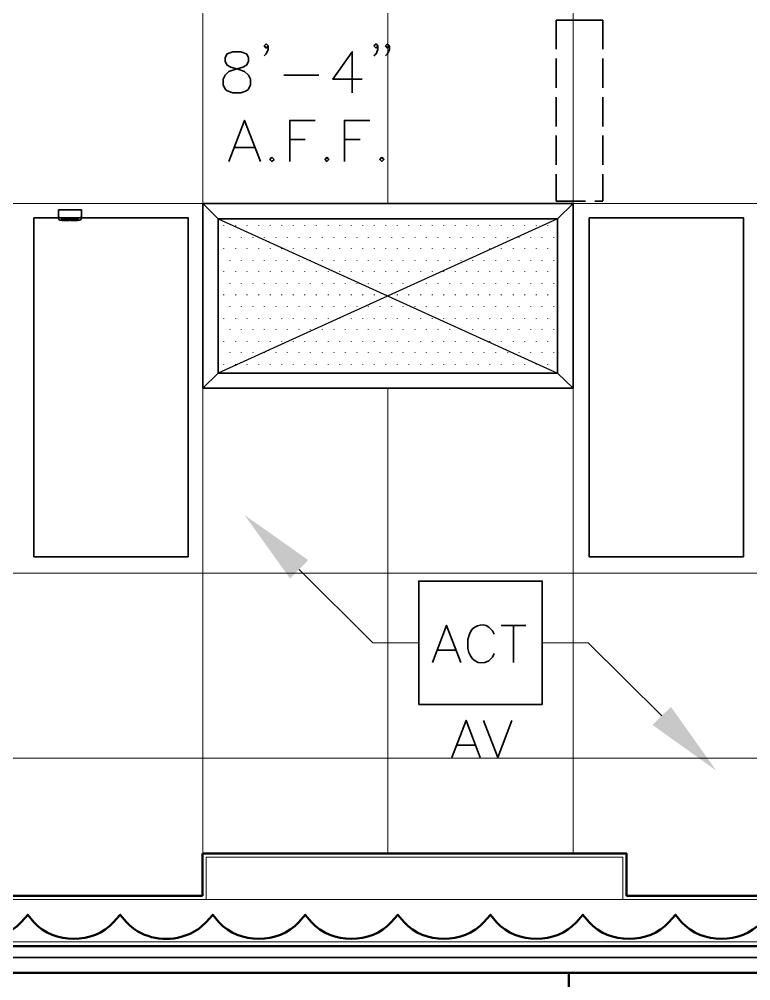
# Model space of a CAD drawing. Header units: inches. Extents: x 5 to 516, y -193 to 129.
# Drawn here: x 363.12 to 371.03, y 36.79 to 47.19 of the extents above; entities that cross this region are included whole.
import ezdxf

# ---------------------------------------------------------------- set-up
doc = ezdxf.new("R2010")
doc.units = ezdxf.units.IN
doc.header["$MEASUREMENT"] = 0
doc.linetypes.add('PDF_IMPORT', pattern=[1, 0.8, -0.2])
doc.layers.add('PDF9_Geometry', color=7, linetype='Continuous')
doc.layers.add('PDF9_Solid Fills', color=7, linetype='Continuous')

msp = doc.modelspace()

# ---------------------------------------------------------------- linework, layer by layer
at = {"layer": 'PDF9_Geometry', "lineweight": 15}
for points in [[(365.1072948, 54.8761122), (365.1072948, 38.1650015)], [(369.1072945, 53.6272244), (369.1072945, 38.1650027)], [(367.1072946, 49.1961175), (367.1072946, 45.1961178)], [(331.2272963, 45.1961178), (422.6050672, 45.1961178)], [(367.1072946, 43.1961179), (367.1072946, 38.1650072)], [(350.0584042, 41.196118), (424.1872882, 41.196118)], [(366.1472886, 41.2361118), (366.9428441, 40.4450008), (367.4450663, 40.4450008)], [(370.0672916, 39.6538908), (369.2717361, 40.4450019), (368.7739584, 40.4450019)], [(350.0584042, 39.1961136), (377.565069, 39.1961136)]]:
    msp.add_lwpolyline(points, dxfattribs=at)
at = {"layer": 'PDF9_Geometry', "linetype": 'PDF_IMPORT', "lineweight": 35, "ltscale": 0.395556}
for points in [[(368.9250662, 47.1783316), (368.9250662, 45.2183411), (369.4272884, 45.2183411)], [(369.4272905, 47.1783316), (369.4272905, 45.2227808)]]:
    msp.add_lwpolyline(points, dxfattribs=at)
at = {"layer": 'PDF9_Geometry', "lineweight": 35}
for points in [[(368.9250662, 47.1783316), (369.4272884, 47.1783316)], [(365.8139552, 46.8983384), (365.791733, 46.8761162), (365.7695108, 46.8983384), (365.791733, 46.9205607), (365.8139552, 46.8983384), (365.8139552, 46.8583385), (365.791733, 46.813894), (365.7695108, 46.7916718)], [(366.9961835, 46.8983384), (366.9784058, 46.8761162), (366.9561835, 46.8983384), (366.9784058, 46.9205607), (366.9961835, 46.8983384), (366.9961835, 46.8583385), (366.9784058, 46.813894), (366.9561835, 46.7916718)], [(367.1250717, 46.8983384), (367.1028495, 46.8761162), (367.0806273, 46.8983384), (367.1028495, 46.9205607), (367.1250717, 46.8983384), (367.1250717, 46.8583385), (367.1028495, 46.813894), (367.0806273, 46.7916718)], [(366.7206302, 46.3916743), (366.7206302, 46.8361188), (366.5117413, 46.538341), (366.8272968, 46.538341)], [(365.9828463, 46.5827822), (366.360624, 46.5827822)], [(365.3872969, 45.6494507), (365.5561858, 46.0938951), (365.7295191, 45.6494507)], [(366.045075, 45.6494507), (366.045075, 46.0938951), (366.3206306, 46.0938951)], [(366.6361846, 45.6494507), (366.6361846, 46.0938951), (366.9117402, 46.0938951)], [(366.045075, 45.8850012), (366.2139639, 45.8850012)], [(366.6361846, 45.8850012), (366.8050735, 45.8850012)], [(365.4539654, 45.8005557), (365.6628543, 45.8005557)], [(365.271737, 45.0272267), (365.1072926, 45.1961156)], [(368.9384035, 45.0272267), (369.1072924, 45.1961156)], [(363.5472905, 45.0361152), (363.5517349, 45.0227819), (363.5650683, 45.013893), (363.5517349, 45.0227819), (363.5472905, 45.0361152), (363.5472905, 45.1250041)], [(363.5472905, 45.1250005), (363.7961794, 45.1250005), (363.7961794, 45.0361116)], [(363.5472905, 45.0627808), (363.5517349, 45.045003), (363.5650683, 45.0405586)], [(363.7961837, 45.0627863), (363.7917393, 45.0450085), (363.7739615, 45.040564), (363.5650726, 45.040564)], [(363.6628457, 45.0094446), (363.6672901, 45.0227779), (363.5828457, 45.0227779), (363.5872901, 45.0094446)], [(363.6806321, 45.0094446), (363.6761877, 45.0227779), (363.7606321, 45.0227779), (363.7561877, 45.0094446)], [(363.7739615, 45.0138894), (363.7917393, 45.0227783), (363.7961837, 45.0361116), (363.7917393, 45.0227783), (363.7739615, 45.0138894), (363.7561837, 45.0138894)], [(363.5828537, 45.0138894), (363.5650759, 45.0138894)], [(363.5872934, 45.0094497), (363.6628489, 45.0094497)], [(363.6806274, 45.0138894), (363.6628497, 45.0138894)], [(363.7561844, 45.0094497), (363.6806289, 45.0094497)], [(365.271737, 43.3605601), (365.1072926, 43.1961157)], [(368.9384035, 43.3605601), (369.1072924, 43.1961157)], [(367.5872932, 40.2316721), (367.7384043, 40.6316721), (367.8939598, 40.2316721)], [(368.2539598, 40.5383399), (368.236182, 40.5738954), (368.196182, 40.6138954)], [(368.3295168, 40.6316739), (368.5961835, 40.6316739)], [(368.4628447, 40.6316739), (368.4628447, 40.231674)], [(367.9872932, 40.5383399), (367.9695154, 40.4805621), (367.9695154, 40.3827843)], [(367.6450731, 40.3650001), (367.8361842, 40.3650001)], [(368.196182, 40.249451), (368.236182, 40.289451), (368.2539598, 40.329451)], [(367.7961781, 39.2050021), (367.9517336, 39.6050021), (368.1028447, 39.2050021)], [(368.138409, 39.6050039), (368.2939645, 39.2050039), (368.4450756, 39.6050039)], [(367.853958, 39.3383345), (368.0450691, 39.3383345)], [(349.7295196, 37.0405599), (388.0628509, 37.0405599)]]:
    msp.add_lwpolyline(points, dxfattribs=at)
for points in [[(365.4317395, 46.8361188), (365.3695173, 46.8138965), (365.3472951, 46.7738965), (365.3472951, 46.7294521), (365.3695173, 46.6894521), (365.4095173, 46.6672299), (365.4939618, 46.6450077), (365.556184, 46.6227854), (365.6006284, 46.5827854), (365.6228506, 46.538341), (365.6228506, 46.4761188), (365.6006284, 46.4316743), (365.5784062, 46.4138966), (365.516184, 46.3916743), (365.4317395, 46.3916743), (365.3695173, 46.4138966), (365.3472951, 46.4316743), (365.3250729, 46.4761188), (365.3250729, 46.538341), (365.3472951, 46.5827854), (365.3872951, 46.6227854), (365.4539618, 46.6450077), (365.5384062, 46.6672299), (365.5784062, 46.6894521), (365.6006284, 46.7294521), (365.6006284, 46.7738965), (365.5784062, 46.8138965), (365.516184, 46.8361188)], [(365.8539581, 45.6938933), (365.8317359, 45.6716711), (365.8539581, 45.6494489), (365.8761803, 45.6716711)], [(366.4450678, 45.6938933), (366.42729, 45.6716711), (366.4450678, 45.6494489), (366.46729, 45.6716711)], [(367.0406262, 45.6938933), (367.018404, 45.6716711), (367.0406262, 45.6494489), (367.0628484, 45.6716711)], [(365.1072948, 45.1961178), (365.1072948, 43.1961179), (369.1072945, 43.1961179), (369.1072945, 45.1961178)], [(363.2806257, 45.040564), (363.2806257, 41.3738976), (364.9472922, 41.3738976), (364.9472922, 45.040564)], [(363.5872901, 45.0094446), (363.6628457, 45.0094446), (363.6672901, 45.0227779), (363.5828457, 45.0227779)], [(363.7561877, 45.0094446), (363.6806321, 45.0094446), (363.6761877, 45.0227779), (363.7606321, 45.0227779)], [(365.271737, 45.0272267), (365.271737, 43.3605601), (368.9384035, 43.3605601), (368.9384035, 45.0272267)], [(369.2806253, 45.040564), (369.2806253, 41.3738976), (370.9472919, 41.3738976), (370.9472919, 45.040564)], [(367.440628, 39.7783392), (367.440628, 41.1116725), (368.7739612, 41.1116725), (368.7739612, 39.7783392)]]:
    msp.add_lwpolyline(points, close=True, dxfattribs=at)
at = {"layer": 'PDF9_Geometry', "color": 253, "lineweight": 30, "true_color": 0xb3b3b3}
for points in [[(365.271737, 45.0272267), (368.9384035, 43.3605601)], [(368.9384035, 45.0272267), (365.271737, 43.3605601)], [(365.3339567, 44.9516697), (365.3339567, 44.9561142)], [(365.4628449, 44.9516697), (365.4628449, 44.9561142)], [(365.5872933, 44.9516697), (365.5872933, 44.9561142)], [(365.7117417, 44.9516697), (365.7117417, 44.9561142)], [(365.8361811, 44.9516697), (365.8361811, 44.9561142)], [(365.9606295, 44.9516697), (365.9606295, 44.9561142)], [(366.0850689, 44.9516697), (366.0850689, 44.9561142)], [(366.2095173, 44.9516697), (366.2095173, 44.9561142)], [(366.3339567, 44.9516697), (366.3339567, 44.9561142)], [(366.4628448, 44.9516697), (366.4628448, 44.9561142)], [(366.5872932, 44.9516697), (366.5872932, 44.9561142)], [(366.7117416, 44.9516697), (366.7117416, 44.9561142)], [(366.836181, 44.9516697), (366.836181, 44.9561142)], [(366.9606294, 44.9516697), (366.9606294, 44.9561142)], [(367.0850688, 44.9516697), (367.0850688, 44.9561142)], [(367.2095172, 44.9516697), (367.2095172, 44.9561142)], [(367.3339566, 44.9516697), (367.3339566, 44.9561142)], [(367.4628448, 44.9516697), (367.4628448, 44.9561142)], [(367.5872932, 44.9516697), (367.5872932, 44.9561142)], [(367.7117416, 44.9516697), (367.7117416, 44.9561142)], [(367.836181, 44.9516697), (367.836181, 44.9561142)], [(367.9606294, 44.9516697), (367.9606294, 44.9561142)], [(368.0850688, 44.9516697), (368.0850688, 44.9561142)], [(368.2095172, 44.9516697), (368.2095172, 44.9561142)], [(368.3339565, 44.9516697), (368.3339565, 44.9561142)], [(368.4628447, 44.9516697), (368.4628447, 44.9561142)], [(368.5872931, 44.9516697), (368.5872931, 44.9561142)], [(368.7117415, 44.9516697), (368.7117415, 44.9561142)], [(368.8361809, 44.9516697), (368.8361809, 44.9561142)], [(365.271737, 44.8272213), (365.271737, 44.8316657)], [(365.4006252, 44.8272213), (365.4006252, 44.8316657)], [(365.5250736, 44.8272213), (365.5250736, 44.8316657)], [(365.649513, 44.8272213), (365.649513, 44.8316657)], [(365.7739614, 44.8272213), (365.7739614, 44.8316657)], [(365.8984098, 44.8272213), (365.8984098, 44.8316657)], [(366.0228492, 44.8272213), (366.0228492, 44.8316657)], [(366.1472886, 44.8272213), (366.1472886, 44.8316657)], [(366.271737, 44.8272213), (366.271737, 44.8316657)], [(366.4006251, 44.8272213), (366.4006251, 44.8316657)], [(366.5250735, 44.8272213), (366.5250735, 44.8316657)], [(366.6495129, 44.8272213), (366.6495129, 44.8316657)], [(366.7739613, 44.8272213), (366.7739613, 44.8316657)], [(366.8984097, 44.8272213), (366.8984097, 44.8316657)], [(367.0228491, 44.8272213), (367.0228491, 44.8316657)], [(367.1472885, 44.8272213), (367.1472885, 44.8316657)], [(367.2717369, 44.8272213), (367.2717369, 44.8316657)], [(367.4006251, 44.8272213), (367.4006251, 44.8316657)], [(367.5250735, 44.8272213), (367.5250735, 44.8316657)], [(367.6495129, 44.8272213), (367.6495129, 44.8316657)], [(367.7739613, 44.8272213), (367.7739613, 44.8316657)], [(367.8984097, 44.8272213), (367.8984097, 44.8316657)], [(368.0228491, 44.8272213), (368.0228491, 44.8316657)], [(368.1472884, 44.8272213), (368.1472884, 44.8316657)], [(368.2717369, 44.8272213), (368.2717369, 44.8316657)], [(368.400625, 44.8272213), (368.400625, 44.8316657)], [(368.5250734, 44.8272213), (368.5250734, 44.8316657)], [(368.6495128, 44.8272213), (368.6495128, 44.8316657)], [(368.7739612, 44.8272213), (368.7739612, 44.8316657)], [(368.8984096, 44.8272213), (368.8984096, 44.8316657)], [(365.3339567, 44.7027819), (365.3339567, 44.7072264)], [(365.4628449, 44.7027819), (365.4628449, 44.7072264)], [(365.5872933, 44.7027819), (365.5872933, 44.7072264)], [(365.7117417, 44.7027819), (365.7117417, 44.7072264)], [(365.8361811, 44.7027819), (365.8361811, 44.7072264)], [(365.9606295, 44.7027819), (365.9606295, 44.7072264)], [(366.0850689, 44.7027819), (366.0850689, 44.7072264)], [(366.2095173, 44.7027819), (366.2095173, 44.7072264)], [(366.3339567, 44.7027819), (366.3339567, 44.7072264)], [(366.4628448, 44.7027819), (366.4628448, 44.7072264)], [(366.5872932, 44.7027819), (366.5872932, 44.7072264)], [(366.7117416, 44.7027819), (366.7117416, 44.7072264)], [(366.836181, 44.7027819), (366.836181, 44.7072264)], [(366.9606294, 44.7027819), (366.9606294, 44.7072264)], [(367.0850688, 44.7027819), (367.0850688, 44.7072264)], [(367.2095172, 44.7027819), (367.2095172, 44.7072264)], [(367.3339566, 44.7027819), (367.3339566, 44.7072264)], [(367.4628448, 44.7027819), (367.4628448, 44.7072264)], [(367.5872932, 44.7027819), (367.5872932, 44.7072264)], [(367.7117416, 44.7027819), (367.7117416, 44.7072264)], [(367.836181, 44.7027819), (367.836181, 44.7072264)], [(367.9606294, 44.7027819), (367.9606294, 44.7072264)], [(368.0850688, 44.7027819), (368.0850688, 44.7072264)], [(368.2095172, 44.7027819), (368.2095172, 44.7072264)], [(368.3339565, 44.7027819), (368.3339565, 44.7072264)], [(368.4628447, 44.7027819), (368.4628447, 44.7072264)], [(368.5872931, 44.7027819), (368.5872931, 44.7072264)], [(368.7117415, 44.7027819), (368.7117415, 44.7072264)], [(368.8361809, 44.7027819), (368.8361809, 44.7072264)], [(365.271737, 44.5783335), (365.271737, 44.582778)], [(365.4006252, 44.5783335), (365.4006252, 44.582778)], [(365.5250736, 44.5783335), (365.5250736, 44.582778)], [(365.649513, 44.5783335), (365.649513, 44.582778)], [(365.7739614, 44.5783335), (365.7739614, 44.582778)], [(365.8984098, 44.5783335), (365.8984098, 44.582778)], [(366.0228492, 44.5783335), (366.0228492, 44.582778)], [(366.1472886, 44.5783335), (366.1472886, 44.582778)], [(366.271737, 44.5783335), (366.271737, 44.582778)], [(366.4006251, 44.5783335), (366.4006251, 44.582778)], [(366.5250735, 44.5783335), (366.5250735, 44.582778)], [(366.6495129, 44.5783335), (366.6495129, 44.582778)], [(366.7739613, 44.5783335), (366.7739613, 44.582778)], [(366.8984097, 44.5783335), (366.8984097, 44.582778)], [(367.0228491, 44.5783335), (367.0228491, 44.582778)], [(367.1472885, 44.5783335), (367.1472885, 44.582778)], [(367.2717369, 44.5783335), (367.2717369, 44.582778)], [(367.4006251, 44.5783335), (367.4006251, 44.582778)], [(367.5250735, 44.5783335), (367.5250735, 44.582778)], [(367.6495129, 44.5783335), (367.6495129, 44.582778)], [(367.7739613, 44.5783335), (367.7739613, 44.582778)], [(367.8984097, 44.5783335), (367.8984097, 44.582778)], [(368.0228491, 44.5783335), (368.0228491, 44.582778)], [(368.1472884, 44.5783335), (368.1472884, 44.582778)], [(368.2717369, 44.5783335), (368.2717369, 44.582778)], [(368.400625, 44.5783335), (368.400625, 44.582778)], [(368.5250734, 44.5783335), (368.5250734, 44.582778)], [(368.6495128, 44.5783335), (368.6495128, 44.582778)], [(368.7739612, 44.5783335), (368.7739612, 44.582778)], [(368.8984096, 44.5783335), (368.8984096, 44.582778)], [(365.3339567, 44.4538941), (365.3339567, 44.4583386)], [(365.4628449, 44.4538941), (365.4628449, 44.4583386)], [(365.5872933, 44.4538941), (365.5872933, 44.4583386)], [(365.7117417, 44.4538941), (365.7117417, 44.4583386)], [(365.8361811, 44.4538941), (365.8361811, 44.4583386)], [(365.9606295, 44.4538941), (365.9606295, 44.4583386)], [(366.0850689, 44.4538941), (366.0850689, 44.4583386)], [(366.2095173, 44.4538941), (366.2095173, 44.4583386)], [(366.3339567, 44.4538941), (366.3339567, 44.4583386)], [(366.4628448, 44.4538941), (366.4628448, 44.4583386)], [(366.5872932, 44.4538941), (366.5872932, 44.4583386)], [(366.7117416, 44.4538941), (366.7117416, 44.4583386)], [(366.836181, 44.4538941), (366.836181, 44.4583386)], [(366.9606294, 44.4538941), (366.9606294, 44.4583386)], [(367.0850688, 44.4538941), (367.0850688, 44.4583386)], [(367.2095172, 44.4538941), (367.2095172, 44.4583386)], [(367.3339566, 44.4538941), (367.3339566, 44.4583386)], [(367.4628448, 44.4538941), (367.4628448, 44.4583386)], [(367.5872932, 44.4538941), (367.5872932, 44.4583386)], [(367.7117416, 44.4538941), (367.7117416, 44.4583386)], [(367.836181, 44.4538941), (367.836181, 44.4583386)], [(367.9606294, 44.4538941), (367.9606294, 44.4583386)], [(368.0850688, 44.4538941), (368.0850688, 44.4583386)], [(368.2095172, 44.4538941), (368.2095172, 44.4583386)], [(368.3339565, 44.4538941), (368.3339565, 44.4583386)], [(368.4628447, 44.4538941), (368.4628447, 44.4583386)], [(368.5872931, 44.4538941), (368.5872931, 44.4583386)], [(368.7117415, 44.4538941), (368.7117415, 44.4583386)], [(368.8361809, 44.4538941), (368.8361809, 44.4583386)], [(365.271737, 44.3294457), (365.271737, 44.3338902)], [(365.4006252, 44.3294457), (365.4006252, 44.3338902)], [(365.5250736, 44.3294457), (365.5250736, 44.3338902)], [(365.649513, 44.3294457), (365.649513, 44.3338902)], [(365.7739614, 44.3294457), (365.7739614, 44.3338902)], [(365.8984098, 44.3294457), (365.8984098, 44.3338902)], [(366.0228492, 44.3294457), (366.0228492, 44.3338902)], [(366.1472886, 44.3294457), (366.1472886, 44.3338902)], [(366.271737, 44.3294457), (366.271737, 44.3338902)], [(366.4006251, 44.3294457), (366.4006251, 44.3338902)], [(366.5250735, 44.3294457), (366.5250735, 44.3338902)], [(366.6495129, 44.3294457), (366.6495129, 44.3338902)], [(366.7739613, 44.3294457), (366.7739613, 44.3338902)], [(366.8984097, 44.3294457), (366.8984097, 44.3338902)], [(367.0228491, 44.3294457), (367.0228491, 44.3338902)], [(367.1472885, 44.3294457), (367.1472885, 44.3338902)], [(367.2717369, 44.3294457), (367.2717369, 44.3338902)], [(367.4006251, 44.3294457), (367.4006251, 44.3338902)], [(367.5250735, 44.3294457), (367.5250735, 44.3338902)], [(367.6495129, 44.3294457), (367.6495129, 44.3338902)], [(367.7739613, 44.3294457), (367.7739613, 44.3338902)], [(367.8984097, 44.3294457), (367.8984097, 44.3338902)], [(368.0228491, 44.3294457), (368.0228491, 44.3338902)], [(368.1472884, 44.3294457), (368.1472884, 44.3338902)], [(368.2717369, 44.3294457), (368.2717369, 44.3338902)], [(368.400625, 44.3294457), (368.400625, 44.3338902)], [(368.5250734, 44.3294457), (368.5250734, 44.3338902)], [(368.6495128, 44.3294457), (368.6495128, 44.3338902)], [(368.7739612, 44.3294457), (368.7739612, 44.3338902)], [(368.8984096, 44.3294457), (368.8984096, 44.3338902)], [(365.3339567, 44.2050063), (365.3339567, 44.2094508)], [(365.4628449, 44.2050063), (365.4628449, 44.2094508)], [(365.5872933, 44.2050063), (365.5872933, 44.2094508)], [(365.7117417, 44.2050063), (365.7117417, 44.2094508)], [(365.8361811, 44.2050063), (365.8361811, 44.2094508)], [(365.9606295, 44.2050063), (365.9606295, 44.2094508)], [(366.0850689, 44.2050063), (366.0850689, 44.2094508)], [(366.2095173, 44.2050063), (366.2095173, 44.2094508)], [(366.3339567, 44.2050063), (366.3339567, 44.2094508)], [(366.4628448, 44.2050063), (366.4628448, 44.2094508)], [(366.5872932, 44.2050063), (366.5872932, 44.2094508)], [(366.7117416, 44.2050063), (366.7117416, 44.2094508)], [(366.836181, 44.2050063), (366.836181, 44.2094508)], [(366.9606294, 44.2050063), (366.9606294, 44.2094508)], [(367.0850688, 44.2050063), (367.0850688, 44.2094508)], [(367.2095172, 44.2050063), (367.2095172, 44.2094508)], [(367.3339566, 44.2050063), (367.3339566, 44.2094508)], [(367.4628448, 44.2050063), (367.4628448, 44.2094508)], [(367.5872932, 44.2050063), (367.5872932, 44.2094508)], [(367.7117416, 44.2050063), (367.7117416, 44.2094508)], [(367.836181, 44.2050063), (367.836181, 44.2094508)], [(367.9606294, 44.2050063), (367.9606294, 44.2094508)], [(368.0850688, 44.2050063), (368.0850688, 44.2094508)], [(368.2095172, 44.2050063), (368.2095172, 44.2094508)], [(368.3339565, 44.2050063), (368.3339565, 44.2094508)], [(368.4628447, 44.2050063), (368.4628447, 44.2094508)], [(368.5872931, 44.2050063), (368.5872931, 44.2094508)], [(368.7117415, 44.2050063), (368.7117415, 44.2094508)], [(368.8361809, 44.2050063), (368.8361809, 44.2094508)], [(365.271737, 44.0805579), (365.271737, 44.0850024)], [(365.4006252, 44.0805579), (365.4006252, 44.0850024)], [(365.5250736, 44.0805579), (365.5250736, 44.0850024)], [(365.649513, 44.0805579), (365.649513, 44.0850024)], [(365.7739614, 44.0805579), (365.7739614, 44.0850024)], [(365.8984098, 44.0805579), (365.8984098, 44.0850024)], [(366.0228492, 44.0805579), (366.0228492, 44.0850024)], [(366.1472886, 44.0805579), (366.1472886, 44.0850024)], [(366.271737, 44.0805579), (366.271737, 44.0850024)], [(366.4006251, 44.0805579), (366.4006251, 44.0850024)], [(366.5250735, 44.0805579), (366.5250735, 44.0850024)], [(366.6495129, 44.0805579), (366.6495129, 44.0850024)], [(366.7739613, 44.0805579), (366.7739613, 44.0850024)], [(366.8984097, 44.0805579), (366.8984097, 44.0850024)], [(367.0228491, 44.0805579), (367.0228491, 44.0850024)], [(367.1472885, 44.0805579), (367.1472885, 44.0850024)], [(367.2717369, 44.0805579), (367.2717369, 44.0850024)], [(367.4006251, 44.0805579), (367.4006251, 44.0850024)], [(367.5250735, 44.0805579), (367.5250735, 44.0850024)], [(367.6495129, 44.0805579), (367.6495129, 44.0850024)], [(367.7739613, 44.0805579), (367.7739613, 44.0850024)], [(367.8984097, 44.0805579), (367.8984097, 44.0850024)], [(368.0228491, 44.0805579), (368.0228491, 44.0850024)], [(368.1472884, 44.0805579), (368.1472884, 44.0850024)], [(368.2717369, 44.0805579), (368.2717369, 44.0850024)], [(368.400625, 44.0805579), (368.400625, 44.0850024)], [(368.5250734, 44.0805579), (368.5250734, 44.0850024)], [(368.6495128, 44.0805579), (368.6495128, 44.0850024)], [(368.7739612, 44.0805579), (368.7739612, 44.0850024)], [(368.8984096, 44.0805579), (368.8984096, 44.0850024)], [(365.3339567, 43.9516698), (365.3339567, 43.9561142)], [(365.4628449, 43.9516698), (365.4628449, 43.9561142)], [(365.5872933, 43.9516698), (365.5872933, 43.9561142)], [(365.7117417, 43.9516698), (365.7117417, 43.9561142)], [(365.8361811, 43.9516698), (365.8361811, 43.9561142)], [(365.9606295, 43.9516698), (365.9606295, 43.9561142)], [(366.0850689, 43.9516698), (366.0850689, 43.9561142)], [(366.2095173, 43.9516698), (366.2095173, 43.9561142)], [(366.3339567, 43.9516698), (366.3339567, 43.9561142)], [(366.4628448, 43.9516698), (366.4628448, 43.9561142)], [(366.5872932, 43.9516698), (366.5872932, 43.9561142)], [(366.7117416, 43.9516698), (366.7117416, 43.9561142)], [(366.836181, 43.9516698), (366.836181, 43.9561142)], [(366.9606294, 43.9516698), (366.9606294, 43.9561142)], [(367.0850688, 43.9516698), (367.0850688, 43.9561142)], [(367.2095172, 43.9516698), (367.2095172, 43.9561142)], [(367.3339566, 43.9516698), (367.3339566, 43.9561142)], [(367.4628448, 43.9516698), (367.4628448, 43.9561142)], [(367.5872932, 43.9516698), (367.5872932, 43.9561142)], [(367.7117416, 43.9516698), (367.7117416, 43.9561142)], [(367.836181, 43.9516698), (367.836181, 43.9561142)], [(367.9606294, 43.9516698), (367.9606294, 43.9561142)], [(368.0850688, 43.9516698), (368.0850688, 43.9561142)], [(368.2095172, 43.9516698), (368.2095172, 43.9561142)], [(368.3339565, 43.9516698), (368.3339565, 43.9561142)], [(368.4628447, 43.9516698), (368.4628447, 43.9561142)], [(368.5872931, 43.9516698), (368.5872931, 43.9561142)], [(368.7117415, 43.9516698), (368.7117415, 43.9561142)], [(368.8361809, 43.9516698), (368.8361809, 43.9561142)], [(365.271737, 43.8272214), (365.271737, 43.8316658)], [(365.4006252, 43.8272214), (365.4006252, 43.8316658)], [(365.5250736, 43.8272214), (365.5250736, 43.8316658)], [(365.649513, 43.8272214), (365.649513, 43.8316658)], [(365.7739614, 43.8272214), (365.7739614, 43.8316658)], [(365.8984098, 43.8272214), (365.8984098, 43.8316658)], [(366.0228492, 43.8272214), (366.0228492, 43.8316658)], [(366.1472886, 43.8272214), (366.1472886, 43.8316658)], [(366.271737, 43.8272214), (366.271737, 43.8316658)], [(366.4006251, 43.8272214), (366.4006251, 43.8316658)], [(366.5250735, 43.8272214), (366.5250735, 43.8316658)], [(366.6495129, 43.8272214), (366.6495129, 43.8316658)], [(366.7739613, 43.8272214), (366.7739613, 43.8316658)], [(366.8984097, 43.8272214), (366.8984097, 43.8316658)], [(367.0228491, 43.8272214), (367.0228491, 43.8316658)], [(367.1472885, 43.8272214), (367.1472885, 43.8316658)], [(367.2717369, 43.8272214), (367.2717369, 43.8316658)], [(367.4006251, 43.8272214), (367.4006251, 43.8316658)], [(367.5250735, 43.8272214), (367.5250735, 43.8316658)], [(367.6495129, 43.8272214), (367.6495129, 43.8316658)], [(367.7739613, 43.8272214), (367.7739613, 43.8316658)], [(367.8984097, 43.8272214), (367.8984097, 43.8316658)], [(368.0228491, 43.8272214), (368.0228491, 43.8316658)], [(368.1472884, 43.8272214), (368.1472884, 43.8316658)], [(368.2717369, 43.8272214), (368.2717369, 43.8316658)], [(368.400625, 43.8272214), (368.400625, 43.8316658)], [(368.5250734, 43.8272214), (368.5250734, 43.8316658)], [(368.6495128, 43.8272214), (368.6495128, 43.8316658)], [(368.7739612, 43.8272214), (368.7739612, 43.8316658)], [(368.8984096, 43.8272214), (368.8984096, 43.8316658)], [(365.3339567, 43.702782), (365.3339567, 43.7072264)], [(365.4628449, 43.702782), (365.4628449, 43.7072264)], [(365.5872933, 43.702782), (365.5872933, 43.7072264)], [(365.7117417, 43.702782), (365.7117417, 43.7072264)], [(365.8361811, 43.702782), (365.8361811, 43.7072264)], [(365.9606295, 43.702782), (365.9606295, 43.7072264)], [(366.0850689, 43.702782), (366.0850689, 43.7072264)], [(366.2095173, 43.702782), (366.2095173, 43.7072264)], [(366.3339567, 43.702782), (366.3339567, 43.7072264)], [(366.4628448, 43.702782), (366.4628448, 43.7072264)], [(366.5872932, 43.702782), (366.5872932, 43.7072264)], [(366.7117416, 43.702782), (366.7117416, 43.7072264)], [(366.836181, 43.702782), (366.836181, 43.7072264)], [(366.9606294, 43.702782), (366.9606294, 43.7072264)], [(367.0850688, 43.702782), (367.0850688, 43.7072264)], [(367.2095172, 43.702782), (367.2095172, 43.7072264)], [(367.3339566, 43.702782), (367.3339566, 43.7072264)], [(367.4628448, 43.702782), (367.4628448, 43.7072264)], [(367.5872932, 43.702782), (367.5872932, 43.7072264)], [(367.7117416, 43.702782), (367.7117416, 43.7072264)], [(367.836181, 43.702782), (367.836181, 43.7072264)], [(367.9606294, 43.702782), (367.9606294, 43.7072264)], [(368.0850688, 43.702782), (368.0850688, 43.7072264)], [(368.2095172, 43.702782), (368.2095172, 43.7072264)], [(368.3339565, 43.702782), (368.3339565, 43.7072264)], [(368.4628447, 43.702782), (368.4628447, 43.7072264)], [(368.5872931, 43.702782), (368.5872931, 43.7072264)], [(368.7117415, 43.702782), (368.7117415, 43.7072264)], [(368.8361809, 43.702782), (368.8361809, 43.7072264)], [(365.271737, 43.5783336), (365.271737, 43.582778)], [(365.4006252, 43.5783336), (365.4006252, 43.582778)], [(365.5250736, 43.5783336), (365.5250736, 43.582778)], [(365.649513, 43.5783336), (365.649513, 43.582778)], [(365.7739614, 43.5783336), (365.7739614, 43.582778)], [(365.8984098, 43.5783336), (365.8984098, 43.582778)], [(366.0228492, 43.5783336), (366.0228492, 43.582778)], [(366.1472886, 43.5783336), (366.1472886, 43.582778)], [(366.271737, 43.5783336), (366.271737, 43.582778)], [(366.4006251, 43.5783336), (366.4006251, 43.582778)], [(366.5250735, 43.5783336), (366.5250735, 43.582778)], [(366.6495129, 43.5783336), (366.6495129, 43.582778)], [(366.7739613, 43.5783336), (366.7739613, 43.582778)], [(366.8984097, 43.5783336), (366.8984097, 43.582778)], [(367.0228491, 43.5783336), (367.0228491, 43.582778)], [(367.1472885, 43.5783336), (367.1472885, 43.582778)], [(367.2717369, 43.5783336), (367.2717369, 43.582778)], [(367.4006251, 43.5783336), (367.4006251, 43.582778)], [(367.5250735, 43.5783336), (367.5250735, 43.582778)], [(367.6495129, 43.5783336), (367.6495129, 43.582778)], [(367.7739613, 43.5783336), (367.7739613, 43.582778)], [(367.8984097, 43.5783336), (367.8984097, 43.582778)], [(368.0228491, 43.5783336), (368.0228491, 43.582778)], [(368.1472884, 43.5783336), (368.1472884, 43.582778)], [(368.2717369, 43.5783336), (368.2717369, 43.582778)], [(368.400625, 43.5783336), (368.400625, 43.582778)], [(368.5250734, 43.5783336), (368.5250734, 43.582778)], [(368.6495128, 43.5783336), (368.6495128, 43.582778)], [(368.7739612, 43.5783336), (368.7739612, 43.582778)], [(368.8984096, 43.5783336), (368.8984096, 43.582778)], [(365.3339567, 43.4538942), (365.3339567, 43.4583386)], [(365.4628449, 43.4538942), (365.4628449, 43.4583386)], [(365.5872933, 43.4538942), (365.5872933, 43.4583386)], [(365.7117417, 43.4538942), (365.7117417, 43.4583386)], [(365.8361811, 43.4538942), (365.8361811, 43.4583386)], [(365.9606295, 43.4538942), (365.9606295, 43.4583386)], [(366.0850689, 43.4538942), (366.0850689, 43.4583386)], [(366.2095173, 43.4538942), (366.2095173, 43.4583386)], [(366.3339567, 43.4538942), (366.3339567, 43.4583386)], [(366.4628448, 43.4538942), (366.4628448, 43.4583386)], [(366.5872932, 43.4538942), (366.5872932, 43.4583386)], [(366.7117416, 43.4538942), (366.7117416, 43.4583386)], [(366.836181, 43.4538942), (366.836181, 43.4583386)], [(366.9606294, 43.4538942), (366.9606294, 43.4583386)], [(367.0850688, 43.4538942), (367.0850688, 43.4583386)], [(367.2095172, 43.4538942), (367.2095172, 43.4583386)], [(367.3339566, 43.4538942), (367.3339566, 43.4583386)], [(367.4628448, 43.4538942), (367.4628448, 43.4583386)], [(367.5872932, 43.4538942), (367.5872932, 43.4583386)], [(367.7117416, 43.4538942), (367.7117416, 43.4583386)], [(367.836181, 43.4538942), (367.836181, 43.4583386)], [(367.9606294, 43.4538942), (367.9606294, 43.4583386)], [(368.0850688, 43.4538942), (368.0850688, 43.4583386)], [(368.2095172, 43.4538942), (368.2095172, 43.4583386)], [(368.3339565, 43.4538942), (368.3339565, 43.4583386)], [(368.4628447, 43.4538942), (368.4628447, 43.4583386)], [(368.5872931, 43.4538942), (368.5872931, 43.4583386)], [(368.7117415, 43.4538942), (368.7117415, 43.4583386)], [(368.8361809, 43.4538942), (368.8361809, 43.4583386)]]:
    msp.add_lwpolyline(points, dxfattribs=at)
at = {"layer": 'PDF9_Geometry', "lineweight": 15}
msp.add_lwpolyline([(369.1072945, 43.1961179), (365.1072948, 43.1961179)], close=True, dxfattribs=at)
at = {"layer": 'PDF9_Geometry', "lineweight": 50}
for points in [[(365.102846, 37.7072266), (350.0584019, 37.7072266), (350.0584019, 41.2094485)], [(369.6850669, 37.7072266), (369.6850669, 38.1650043), (365.1028448, 38.1650043)], [(365.102846, 38.1650038), (365.102846, 37.707226)], [(383.9295141, 37.7072266), (369.6850703, 37.7072266)], [(363.1428512, 37.4227829), (363.2139617, 37.5027829), (363.2806279, 37.4227829)], [(364.1428512, 37.4227829), (364.2139617, 37.5027829), (364.2806278, 37.4227829)], [(364.8717397, 37.2627829), (364.9695181, 37.2983384), (365.0628499, 37.3516718), (365.1428511, 37.4227829), (365.2139616, 37.5027829), (365.2806278, 37.4227829)], [(366.1428511, 37.4227829), (366.2139616, 37.5027829), (366.2806277, 37.4227829)], [(367.142851, 37.4227829), (367.2139615, 37.5027829), (367.2806277, 37.4227829)], [(368.142851, 37.4227829), (368.2139615, 37.5027829), (368.2806276, 37.4227829)], [(369.1428509, 37.4227829), (369.2139614, 37.5027829), (369.2806276, 37.4227829)], [(370.1428508, 37.4227829), (370.2139614, 37.5027829), (370.2806275, 37.4227829)], [(349.7295196, 37.1650038), (388.0628509, 37.1650038)], [(349.7295196, 36.8761132), (388.0628509, 36.8761132)], [(369.0628519, 36.5427798), (369.0628519, 36.8761132)]]:
    msp.add_lwpolyline(points, dxfattribs=at)
at = {"layer": 'PDF9_Geometry', "lineweight": 9}
msp.add_lwpolyline([(365.1428489, 37.6672282), (365.1428489, 38.125006), (369.6450708, 38.125006), (369.6450708, 37.6672282)], dxfattribs=at)
msp.add_lwpolyline([(349.7295196, 37.6672242), (349.7295196, 37.2094465), (388.0628509, 37.2094465), (388.0628509, 37.6672242)], close=True, dxfattribs=at)
at = {"layer": 'PDF9_Geometry', "lineweight": 35}
for points in [[(368.196182, 40.6138954), (368.1207006, 40.6672288), (368.0153672, 40.6241177), (367.9872932, 40.5383399)], [(367.9695154, 40.3827843), (367.9906265, 40.2662658), (368.0844043, 40.1827103), (368.196182, 40.249451)]]:
    msp.add_open_spline(points, degree=3, dxfattribs=at)
at = {"layer": 'PDF9_Geometry', "lineweight": 50}
for points in [[(362.2806279, 37.4227829), (362.5015164, 37.1827088), (362.9219627, 37.1827088), (363.1428512, 37.4227829)], [(363.2806279, 37.4227829), (363.5015164, 37.1827088), (363.9219627, 37.1827088), (364.1428512, 37.4227829)], [(364.2806278, 37.4227829), (364.4270738, 37.2627088), (364.6653686, 37.2093014), (364.8717397, 37.2627829)], [(365.2806278, 37.4227829), (365.5015163, 37.1827088), (365.9219626, 37.1827088), (366.1428511, 37.4227829)], [(366.2806277, 37.4227829), (366.5015162, 37.1827088), (366.9219625, 37.1827088), (367.142851, 37.4227829)], [(367.2806277, 37.4227829), (367.5015162, 37.1827088), (367.9219624, 37.1827088), (368.142851, 37.4227829)], [(368.2806276, 37.4227829), (368.5015161, 37.1827088), (368.9219624, 37.1827088), (369.1428509, 37.4227829)], [(369.2806276, 37.4227829), (369.5015161, 37.1827088), (369.9219623, 37.1827088), (370.1428508, 37.4227829)], [(370.2806275, 37.4227829), (370.501516, 37.1827088), (370.9219623, 37.1827088), (371.1428508, 37.4227829)]]:
    msp.add_open_spline(points, degree=3, dxfattribs=at)
at = {"layer": 'PDF9_Solid Fills', "lineweight": 35, "transparency": 33554559}
for points in [[(366.2450714, 41.3383344), (365.5561825, 41.8272233), (366.0495158, 41.1383344)], [(369.965069, 39.556117), (370.6539579, 39.0627837), (370.165069, 39.7516725)]]:
    msp.add_solid(points, dxfattribs=at)

doc.saveas('drawing.dxf')
